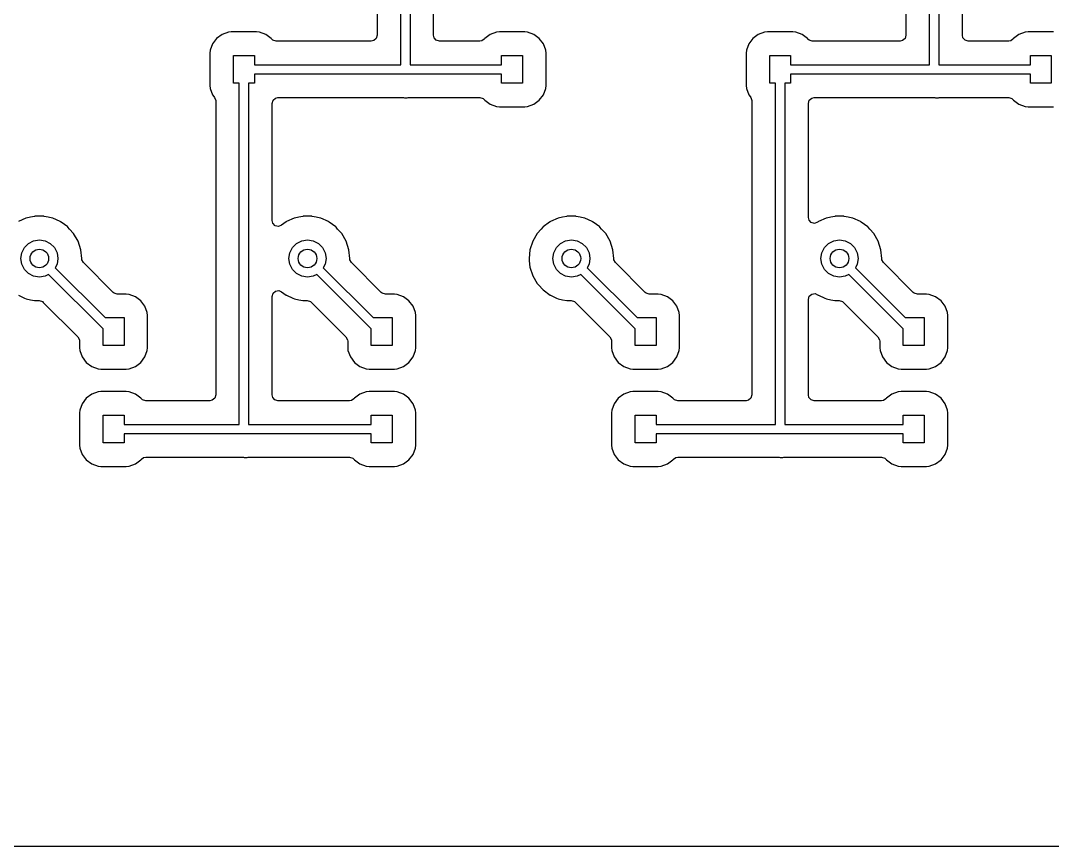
# Model space of a CAD drawing. Extents: x 1.41 to 5.39, y -5.53 to -2.36.
# Drawn here: x 3.071 to 3.946, y -5.529 to -4.829 of the extents above; entities that cross this region are included whole.
import ezdxf

# ---------------------------------------------------------------- set-up
doc = ezdxf.new("R2010")
doc.units = 0
doc.header["$MEASUREMENT"] = 0
doc.layers.add('BLACK', color=7, linetype='CONTINUOUS')

msp = doc.modelspace()

# ---------------------------------------------------------------- linework, layer by layer
at = {"layer": 'BLACK', "linetype": 'CONTINUOUS'}
for p, q in [((3.37331, -4.6005), (3.37331, -4.84116)), ((3.39333, -4.86614), (3.39333, -4.5986)), ((3.4012, -4.60023), (3.4012, -4.86614)), ((3.82213, -4.60975), (3.82213, -4.84116)), ((3.84215, -4.86614), (3.84215, -4.60785)), ((3.85002, -4.60949), (3.85002, -4.86611)), ((3.42122, -4.84116), (3.42122, -4.76767)), ((3.87004, -4.84116), (3.87004, -4.76767)), ((3.24167, -4.84053), (3.23708, -4.84397)), ((3.24703, -4.83851), (3.24167, -4.84053)), ((3.24948, -4.83825), (3.24703, -4.83851)), ((3.27099, -4.83825), (3.24948, -4.83825)), ((3.27344, -4.83851), (3.27099, -4.83825)), ((3.27881, -4.84053), (3.27344, -4.83851)), ((3.2834, -4.84397), (3.27881, -4.84053)), ((3.37331, -4.84116), (3.37252, -4.84384)), ((3.42167, -4.84322), (3.42122, -4.84116)), ((3.46922, -4.84053), (3.46464, -4.84397)), ((3.47459, -4.83851), (3.46922, -4.84053)), ((3.47704, -4.83825), (3.47459, -4.83851)), ((3.49855, -4.83825), (3.47704, -4.83825)), ((3.501, -4.83851), (3.49855, -4.83825)), ((3.50637, -4.84053), (3.501, -4.83851)), ((3.51096, -4.84397), (3.50637, -4.84053)), ((3.69678, -4.84053), (3.69219, -4.84397)), ((3.70215, -4.83851), (3.69678, -4.84053)), ((3.7046, -4.83825), (3.70215, -4.83851)), ((3.72611, -4.83825), (3.7046, -4.83825)), ((3.72856, -4.83851), (3.72611, -4.83825)), ((3.73393, -4.84053), (3.72856, -4.83851)), ((3.73851, -4.84397), (3.73393, -4.84053)), ((3.82213, -4.84116), (3.82134, -4.84384)), ((3.87049, -4.84322), (3.87004, -4.84116)), ((3.91804, -4.84053), (3.91345, -4.84397)), ((3.92341, -4.83851), (3.91804, -4.84053)), ((3.92586, -4.83825), (3.92341, -4.83851)), ((3.94737, -4.83825), (3.92586, -4.83825)), ((3.23364, -4.84855), (3.23162, -4.85392)), ((3.23708, -4.84397), (3.23364, -4.84855)), ((3.28361, -4.84425), (3.2834, -4.84397)), ((3.28386, -4.8445), (3.28361, -4.84425)), ((3.28388, -4.84447), (3.28386, -4.8445)), ((3.28481, -4.84533), (3.28388, -4.84447)), ((3.28749, -4.84612), (3.28481, -4.84533)), ((3.36835, -4.84612), (3.28749, -4.84612)), ((3.37041, -4.84567), (3.36835, -4.84612)), ((3.37252, -4.84384), (3.37041, -4.84567)), ((3.4235, -4.84533), (3.42167, -4.84322)), ((3.42618, -4.84612), (3.4235, -4.84533)), ((3.46054, -4.84612), (3.42618, -4.84612)), ((3.46227, -4.84581), (3.46054, -4.84612)), ((3.46411, -4.84443), (3.46227, -4.84581)), ((3.46417, -4.8445), (3.46411, -4.84443)), ((3.46442, -4.84425), (3.46417, -4.8445)), ((3.46464, -4.84397), (3.46442, -4.84425)), ((3.51439, -4.84855), (3.51096, -4.84397)), ((3.51641, -4.85392), (3.51439, -4.84855)), ((3.68876, -4.84855), (3.68674, -4.85392)), ((3.69219, -4.84397), (3.68876, -4.84855)), ((3.73873, -4.84425), (3.73851, -4.84397)), ((3.73898, -4.8445), (3.73873, -4.84425)), ((3.739, -4.84447), (3.73898, -4.8445)), ((3.73993, -4.84533), (3.739, -4.84447)), ((3.74261, -4.84612), (3.73993, -4.84533)), ((3.81716, -4.84612), (3.74261, -4.84612)), ((3.81923, -4.84567), (3.81716, -4.84612)), ((3.82134, -4.84384), (3.81923, -4.84567)), ((3.87232, -4.84533), (3.87049, -4.84322)), ((3.875, -4.84612), (3.87232, -4.84533)), ((3.90936, -4.84612), (3.875, -4.84612)), ((3.91109, -4.84581), (3.90936, -4.84612)), ((3.91293, -4.84443), (3.91109, -4.84581)), ((3.91299, -4.8445), (3.91293, -4.84443)), ((3.91324, -4.84425), (3.91299, -4.8445)), ((3.91345, -4.84397), (3.91324, -4.84425)), ((3.23162, -4.85392), (3.23136, -4.85637)), ((3.23136, -4.85637), (3.23136, -4.88378)), ((3.25138, -4.88189), (3.25138, -4.85827)), ((3.25138, -4.85827), (3.26909, -4.85827)), ((3.26909, -4.85827), (3.26909, -4.86614)), ((3.47894, -4.86614), (3.47894, -4.85827)), ((3.47894, -4.85827), (3.49665, -4.85827)), ((3.49665, -4.85827), (3.49665, -4.88189)), ((3.51667, -4.85637), (3.51641, -4.85392)), ((3.51667, -4.88378), (3.51667, -4.85637)), ((3.68674, -4.85392), (3.68648, -4.85637)), ((3.68648, -4.85637), (3.68648, -4.88378)), ((3.7065, -4.88189), (3.7065, -4.85827)), ((3.7065, -4.85827), (3.72421, -4.85827)), ((3.72421, -4.85827), (3.72421, -4.86614)), ((3.92776, -4.86614), (3.92776, -4.85827)), ((3.92776, -4.85827), (3.94547, -4.85827)), ((3.94547, -4.85827), (3.94547, -4.88189)), ((3.26909, -4.86614), (3.39333, -4.86614)), ((3.4012, -4.86614), (3.47894, -4.86614)), ((3.72421, -4.86614), (3.84215, -4.86614)), ((3.85002, -4.86611), (3.85006, -4.86614)), ((3.85006, -4.86614), (3.92776, -4.86614)), ((3.47894, -4.87402), (3.26909, -4.87402)), ((3.26909, -4.87402), (3.26909, -4.88189)), ((3.47894, -4.88189), (3.47894, -4.87402)), ((3.92776, -4.87402), (3.72421, -4.87402)), ((3.72421, -4.87402), (3.72421, -4.88189)), ((3.92776, -4.88189), (3.92776, -4.87402)), ((3.23136, -4.88378), (3.23162, -4.88623)), ((3.23162, -4.88623), (3.23364, -4.8916)), ((3.2563, -4.88189), (3.25138, -4.88189)), ((3.2563, -5.17126), (3.2563, -4.88189)), ((3.26909, -4.88189), (3.26417, -4.88189)), ((3.26417, -4.88189), (3.26417, -5.17126)), ((3.49665, -4.88189), (3.47894, -4.88189)), ((3.51439, -4.8916), (3.51641, -4.88623)), ((3.51641, -4.88623), (3.51667, -4.88378)), ((3.68648, -4.88378), (3.68674, -4.88623)), ((3.68674, -4.88623), (3.68876, -4.8916)), ((3.71142, -4.88189), (3.7065, -4.88189)), ((3.71142, -5.17126), (3.71142, -4.88189)), ((3.72421, -4.88189), (3.71929, -4.88189)), ((3.71929, -4.88189), (3.71929, -5.17126)), ((3.94547, -4.88189), (3.92776, -4.88189)), ((3.23364, -4.8916), (3.23385, -4.89189)), ((3.23385, -4.89189), (3.23385, -4.89189)), ((3.23385, -4.89189), (3.23529, -4.89381)), ((3.23529, -4.89381), (3.23627, -4.89642)), ((3.28498, -4.89631), (3.28709, -4.89448)), ((3.28709, -4.89448), (3.28915, -4.89404)), ((3.28915, -4.89404), (3.39574, -4.89404)), ((3.39574, -4.89404), (3.39639, -4.89408)), ((3.39639, -4.89408), (3.39764, -4.89424)), ((3.39764, -4.89424), (3.39889, -4.89408)), ((3.39889, -4.89408), (3.39953, -4.89404)), ((3.39953, -4.89404), (3.46054, -4.89404)), ((3.46054, -4.89404), (3.46322, -4.89482)), ((3.46322, -4.89482), (3.46415, -4.89569)), ((3.51096, -4.89619), (3.51439, -4.8916)), ((3.68876, -4.8916), (3.68897, -4.89189)), ((3.68897, -4.89189), (3.68897, -4.89189)), ((3.68897, -4.89189), (3.69041, -4.89381)), ((3.69041, -4.89381), (3.69138, -4.89642)), ((3.7401, -4.89631), (3.74221, -4.89448)), ((3.74221, -4.89448), (3.74427, -4.89404)), ((3.74427, -4.89404), (3.84653, -4.89404)), ((3.84653, -4.89404), (3.84718, -4.89408)), ((3.84718, -4.89408), (3.84843, -4.89424)), ((3.84843, -4.89424), (3.84967, -4.89408)), ((3.84967, -4.89408), (3.85032, -4.89404)), ((3.85032, -4.89404), (3.90936, -4.89404)), ((3.90936, -4.89404), (3.91204, -4.89482)), ((3.91204, -4.89482), (3.91297, -4.89569)), ((3.23627, -4.89642), (3.23628, -4.89678)), ((3.23628, -4.89678), (3.23628, -5.14628)), ((3.28419, -4.899), (3.28498, -4.89631)), ((3.28419, -4.99835), (3.28419, -4.899)), ((3.46415, -4.89569), (3.46417, -4.89566)), ((3.46417, -4.89566), (3.46442, -4.89591)), ((3.46442, -4.89591), (3.46464, -4.89619)), ((3.46464, -4.89619), (3.46922, -4.89963)), ((3.46922, -4.89963), (3.47459, -4.90164)), ((3.47459, -4.90164), (3.47704, -4.90191)), ((3.47704, -4.90191), (3.49855, -4.90191)), ((3.49855, -4.90191), (3.501, -4.90164)), ((3.501, -4.90164), (3.50637, -4.89963)), ((3.50637, -4.89963), (3.51096, -4.89619)), ((3.69138, -4.89642), (3.6914, -4.89678)), ((3.6914, -4.89678), (3.6914, -5.14628)), ((3.73931, -4.899), (3.7401, -4.89631)), ((3.73931, -4.99577), (3.73931, -4.899)), ((3.91297, -4.89569), (3.91299, -4.89566)), ((3.91299, -4.89566), (3.91324, -4.89591)), ((3.91324, -4.89591), (3.91345, -4.89619)), ((3.91345, -4.89619), (3.91804, -4.89963)), ((3.91804, -4.89963), (3.92341, -4.90164)), ((3.92341, -4.90164), (3.92586, -4.90191)), ((3.92586, -4.90191), (3.94737, -4.90191)), ((3.07526, -4.99641), (3.06887, -4.99926)), ((3.0755, -4.99631), (3.07526, -4.99641)), ((3.07526, -4.99641), (3.07526, -4.99641)), ((3.07918, -4.99553), (3.0755, -4.99631)), ((3.0826, -4.9948), (3.07918, -4.99553)), ((3.08285, -4.99474), (3.0826, -4.9948)), ((3.0826, -4.9948), (3.0826, -4.9948)), ((3.09037, -4.99474), (3.08285, -4.99474)), ((3.09063, -4.9948), (3.09037, -4.99474)), ((3.09405, -4.99553), (3.09063, -4.9948)), ((3.09063, -4.9948), (3.09063, -4.9948)), ((3.09773, -4.99631), (3.09405, -4.99553)), ((3.09797, -4.99641), (3.09773, -4.99631)), ((3.10436, -4.99926), (3.09797, -4.99641)), ((3.09797, -4.99641), (3.09797, -4.99641)), ((3.1046, -4.99937), (3.10436, -4.99926)), ((3.10436, -4.99926), (3.10436, -4.99926)), ((3.10481, -4.99952), (3.1046, -4.99937)), ((3.10513, -4.99976), (3.10481, -4.99952)), ((3.10481, -4.99952), (3.10481, -4.99952)), ((3.11068, -5.00378), (3.10513, -4.99976)), ((3.28477, -5.00066), (3.28419, -4.99835)), ((3.29598, -4.99952), (3.29207, -5.00236)), ((3.29619, -4.99937), (3.29598, -4.99952)), ((3.29598, -4.99952), (3.29598, -4.99952)), ((3.29643, -4.99926), (3.29619, -4.99937)), ((3.30282, -4.99641), (3.29643, -4.99926)), ((3.29643, -4.99926), (3.29643, -4.99926)), ((3.30306, -4.99631), (3.30282, -4.99641)), ((3.30282, -4.99641), (3.30282, -4.99641)), ((3.30674, -4.99553), (3.30306, -4.99631)), ((3.31016, -4.9948), (3.30674, -4.99553)), ((3.31041, -4.99474), (3.31016, -4.9948)), ((3.31016, -4.9948), (3.31016, -4.9948)), ((3.31793, -4.99474), (3.31041, -4.99474)), ((3.31819, -4.9948), (3.31793, -4.99474)), ((3.32161, -4.99553), (3.31819, -4.9948)), ((3.31819, -4.9948), (3.31819, -4.9948)), ((3.32529, -4.99631), (3.32161, -4.99553)), ((3.32552, -4.99641), (3.32529, -4.99631)), ((3.33192, -4.99926), (3.32552, -4.99641)), ((3.32552, -4.99641), (3.32552, -4.99641)), ((3.33216, -4.99937), (3.33192, -4.99926)), ((3.33192, -4.99926), (3.33192, -4.99926)), ((3.33237, -4.99952), (3.33216, -4.99937)), ((3.33269, -4.99976), (3.33237, -4.99952)), ((3.33237, -4.99952), (3.33237, -4.99952)), ((3.33824, -5.00378), (3.33269, -4.99976)), ((3.51967, -4.99976), (3.51412, -5.00378)), ((3.52, -4.99952), (3.51967, -4.99976)), ((3.52021, -4.99937), (3.52, -4.99952)), ((3.52, -4.99952), (3.52, -4.99952)), ((3.52044, -4.99926), (3.52021, -4.99937)), ((3.52684, -4.99641), (3.52044, -4.99926)), ((3.52044, -4.99926), (3.52044, -4.99926)), ((3.52708, -4.99631), (3.52684, -4.99641)), ((3.52684, -4.99641), (3.52684, -4.99641)), ((3.53075, -4.99553), (3.52708, -4.99631)), ((3.53418, -4.9948), (3.53075, -4.99553)), ((3.53443, -4.99474), (3.53418, -4.9948)), ((3.53418, -4.9948), (3.53418, -4.9948)), ((3.54195, -4.99474), (3.53443, -4.99474)), ((3.5422, -4.9948), (3.54195, -4.99474)), ((3.54563, -4.99553), (3.5422, -4.9948)), ((3.5422, -4.9948), (3.5422, -4.9948)), ((3.5493, -4.99631), (3.54563, -4.99553)), ((3.54954, -4.99641), (3.5493, -4.99631)), ((3.55593, -4.99926), (3.54954, -4.99641)), ((3.54954, -4.99641), (3.54954, -4.99641)), ((3.55617, -4.99937), (3.55593, -4.99926)), ((3.55593, -4.99926), (3.55593, -4.99926)), ((3.55638, -4.99952), (3.55617, -4.99937)), ((3.55671, -4.99976), (3.55638, -4.99952)), ((3.55638, -4.99952), (3.55638, -4.99952)), ((3.56225, -5.00378), (3.55671, -4.99976)), ((3.73988, -4.99809), (3.73931, -4.99577)), ((3.74183, -5.00009), (3.73988, -4.99809)), ((3.74455, -5.00072), (3.74183, -5.00009)), ((3.74719, -4.99979), (3.74455, -5.00072)), ((3.74756, -4.99952), (3.74719, -4.99979)), ((3.74777, -4.99937), (3.74756, -4.99952)), ((3.748, -4.99926), (3.74777, -4.99937)), ((3.7544, -4.99641), (3.748, -4.99926)), ((3.748, -4.99926), (3.748, -4.99926)), ((3.75463, -4.99631), (3.7544, -4.99641)), ((3.7544, -4.99641), (3.7544, -4.99641)), ((3.75831, -4.99553), (3.75463, -4.99631)), ((3.76173, -4.9948), (3.75831, -4.99553)), ((3.76199, -4.99474), (3.76173, -4.9948)), ((3.76173, -4.9948), (3.76173, -4.9948)), ((3.76951, -4.99474), (3.76199, -4.99474)), ((3.76976, -4.9948), (3.76951, -4.99474)), ((3.77318, -4.99553), (3.76976, -4.9948)), ((3.76976, -4.9948), (3.76976, -4.9948)), ((3.77686, -4.99631), (3.77318, -4.99553)), ((3.7771, -4.99641), (3.77686, -4.99631)), ((3.78349, -4.99926), (3.7771, -4.99641)), ((3.7771, -4.99641), (3.7771, -4.99641)), ((3.78373, -4.99937), (3.78349, -4.99926)), ((3.78349, -4.99926), (3.78349, -4.99926)), ((3.78394, -4.99952), (3.78373, -4.99937)), ((3.78427, -4.99976), (3.78394, -4.99952)), ((3.78394, -4.99952), (3.78394, -4.99952)), ((3.78981, -5.00378), (3.78427, -4.99976)), ((3.11085, -5.00398), (3.11068, -5.00378)), ((3.11223, -5.00551), (3.11085, -5.00398)), ((3.11085, -5.00398), (3.11085, -5.00398)), ((3.11571, -5.00937), (3.11223, -5.00551)), ((3.28671, -5.00267), (3.28477, -5.00066)), ((3.28944, -5.0033), (3.28671, -5.00267)), ((3.29207, -5.00236), (3.28944, -5.0033)), ((3.33841, -5.00398), (3.33824, -5.00378)), ((3.33979, -5.00551), (3.33841, -5.00398)), ((3.33841, -5.00398), (3.33841, -5.00398)), ((3.34327, -5.00937), (3.33979, -5.00551)), ((3.51257, -5.00551), (3.50909, -5.00937)), ((3.51395, -5.00398), (3.51257, -5.00551)), ((3.51412, -5.00378), (3.51395, -5.00398)), ((3.51395, -5.00398), (3.51395, -5.00398)), ((3.56243, -5.00398), (3.56225, -5.00378)), ((3.5638, -5.00551), (3.56243, -5.00398)), ((3.56243, -5.00398), (3.56243, -5.00398)), ((3.56729, -5.00937), (3.5638, -5.00551)), ((3.78999, -5.00398), (3.78981, -5.00378)), ((3.79136, -5.00551), (3.78999, -5.00398)), ((3.78999, -5.00398), (3.78999, -5.00398)), ((3.79484, -5.00937), (3.79136, -5.00551)), ((3.07387, -5.02126), (3.07736, -5.01777)), ((3.07736, -5.01777), (3.08175, -5.01553)), ((3.08175, -5.01553), (3.08661, -5.01476)), ((3.08661, -5.01476), (3.09148, -5.01553)), ((3.09148, -5.01553), (3.09587, -5.01777)), ((3.09587, -5.01777), (3.09935, -5.02126)), ((3.11947, -5.01588), (3.11571, -5.00937)), ((3.12179, -5.02303), (3.11947, -5.01588)), ((3.30143, -5.02126), (3.30492, -5.01777)), ((3.30492, -5.01777), (3.30931, -5.01553)), ((3.30931, -5.01553), (3.31417, -5.01476)), ((3.31417, -5.01476), (3.31904, -5.01553)), ((3.31904, -5.01553), (3.32343, -5.01777)), ((3.32343, -5.01777), (3.32691, -5.02126)), ((3.34703, -5.01588), (3.34327, -5.00937)), ((3.34935, -5.02303), (3.34703, -5.01588)), ((3.50533, -5.01588), (3.50301, -5.02303)), ((3.50909, -5.00937), (3.50533, -5.01588)), ((3.52545, -5.02126), (3.52893, -5.01777)), ((3.52893, -5.01777), (3.53332, -5.01553)), ((3.53332, -5.01553), (3.53819, -5.01476)), ((3.53819, -5.01476), (3.54306, -5.01553)), ((3.54306, -5.01553), (3.54745, -5.01777)), ((3.54745, -5.01777), (3.55093, -5.02126)), ((3.57104, -5.01588), (3.56729, -5.00937)), ((3.57337, -5.02303), (3.57104, -5.01588)), ((3.75301, -5.02126), (3.75649, -5.01777)), ((3.75649, -5.01777), (3.76088, -5.01553)), ((3.76088, -5.01553), (3.76575, -5.01476)), ((3.76575, -5.01476), (3.77061, -5.01553)), ((3.77061, -5.01553), (3.775, -5.01777)), ((3.775, -5.01777), (3.77849, -5.02126)), ((3.7986, -5.01588), (3.79484, -5.00937)), ((3.80093, -5.02303), (3.7986, -5.01588)), ((3.07087, -5.03051), (3.07164, -5.02565)), ((3.07164, -5.02565), (3.07387, -5.02126)), ((3.09935, -5.02126), (3.10159, -5.02565)), ((3.10159, -5.02565), (3.10236, -5.03051)), ((3.12258, -5.03051), (3.12179, -5.02303)), ((3.29843, -5.03051), (3.2992, -5.02565)), ((3.2992, -5.02565), (3.30143, -5.02126)), ((3.32691, -5.02126), (3.32915, -5.02565)), ((3.32915, -5.02565), (3.32992, -5.03051)), ((3.35014, -5.03051), (3.34935, -5.02303)), ((3.50301, -5.02303), (3.50222, -5.03051)), ((3.52244, -5.03051), (3.52321, -5.02565)), ((3.52321, -5.02565), (3.52545, -5.02126)), ((3.55093, -5.02126), (3.55317, -5.02565)), ((3.55317, -5.02565), (3.55394, -5.03051)), ((3.57415, -5.03051), (3.57337, -5.02303)), ((3.75, -5.03051), (3.75077, -5.02565)), ((3.75077, -5.02565), (3.75301, -5.02126)), ((3.77849, -5.02126), (3.78073, -5.02565)), ((3.78073, -5.02565), (3.7815, -5.03051)), ((3.80171, -5.03051), (3.80093, -5.02303)), ((3.07164, -5.03538), (3.07087, -5.03051)), ((3.10236, -5.03051), (3.10159, -5.03538)), ((3.12257, -5.03064), (3.12258, -5.03051)), ((3.12267, -5.03157), (3.12257, -5.03064)), ((3.124, -5.03402), (3.12267, -5.03157)), ((3.14922, -5.05924), (3.124, -5.03402)), ((3.2992, -5.03538), (3.29843, -5.03051)), ((3.32992, -5.03051), (3.32915, -5.03538)), ((3.35012, -5.03064), (3.35014, -5.03051)), ((3.35022, -5.03157), (3.35012, -5.03064)), ((3.35156, -5.03402), (3.35022, -5.03157)), ((3.37678, -5.05924), (3.35156, -5.03402)), ((3.50222, -5.03051), (3.50225, -5.03077)), ((3.50225, -5.03077), (3.50242, -5.0324)), ((3.50242, -5.0324), (3.50301, -5.03799)), ((3.52321, -5.03538), (3.52244, -5.03051)), ((3.55394, -5.03051), (3.55317, -5.03538)), ((3.57414, -5.03064), (3.57415, -5.03051)), ((3.57424, -5.03157), (3.57414, -5.03064)), ((3.57558, -5.03402), (3.57424, -5.03157)), ((3.60079, -5.05924), (3.57558, -5.03402)), ((3.75077, -5.03538), (3.75, -5.03051)), ((3.7815, -5.03051), (3.78073, -5.03538)), ((3.8017, -5.03064), (3.80171, -5.03051)), ((3.8018, -5.03157), (3.8017, -5.03064)), ((3.80314, -5.03402), (3.8018, -5.03157)), ((3.82835, -5.05924), (3.80314, -5.03402)), ((3.07387, -5.03977), (3.07164, -5.03538)), ((3.07736, -5.04325), (3.07387, -5.03977)), ((3.08175, -5.04549), (3.07736, -5.04325)), ((3.09449, -5.04396), (3.09148, -5.04549)), ((3.14075, -5.09021), (3.09449, -5.04396)), ((3.10159, -5.03538), (3.10006, -5.03839)), ((3.10006, -5.03839), (3.14238, -5.08071)), ((3.30143, -5.03977), (3.2992, -5.03538)), ((3.30492, -5.04325), (3.30143, -5.03977)), ((3.30931, -5.04549), (3.30492, -5.04325)), ((3.32205, -5.04396), (3.31904, -5.04549)), ((3.36831, -5.09021), (3.32205, -5.04396)), ((3.32915, -5.03538), (3.32762, -5.03839)), ((3.32762, -5.03839), (3.36994, -5.08071)), ((3.50301, -5.03799), (3.50533, -5.04514)), ((3.52545, -5.03977), (3.52321, -5.03538)), ((3.52893, -5.04325), (3.52545, -5.03977)), ((3.53332, -5.04549), (3.52893, -5.04325)), ((3.54606, -5.04396), (3.54306, -5.04549)), ((3.59232, -5.09021), (3.54606, -5.04396)), ((3.55317, -5.03538), (3.55163, -5.03839)), ((3.55163, -5.03839), (3.59395, -5.08071)), ((3.75301, -5.03977), (3.75077, -5.03538)), ((3.75649, -5.04325), (3.75301, -5.03977)), ((3.76088, -5.04549), (3.75649, -5.04325)), ((3.77362, -5.04396), (3.77061, -5.04549)), ((3.81988, -5.09021), (3.77362, -5.04396)), ((3.78073, -5.03538), (3.77919, -5.03839)), ((3.77919, -5.03839), (3.82151, -5.08071)), ((3.08661, -5.04626), (3.08175, -5.04549)), ((3.09148, -5.04549), (3.08661, -5.04626)), ((3.31417, -5.04626), (3.30931, -5.04549)), ((3.31904, -5.04549), (3.31417, -5.04626)), ((3.50533, -5.04514), (3.50909, -5.05165)), ((3.50909, -5.05165), (3.50927, -5.05184)), ((3.50927, -5.05184), (3.50927, -5.05184)), ((3.50927, -5.05184), (3.51014, -5.05281)), ((3.51014, -5.05281), (3.51412, -5.05724)), ((3.53819, -5.04626), (3.53332, -5.04549)), ((3.54306, -5.04549), (3.53819, -5.04626)), ((3.76575, -5.04626), (3.76088, -5.04549)), ((3.77061, -5.04549), (3.76575, -5.04626)), ((3.15004, -5.0599), (3.14922, -5.05924)), ((3.15273, -5.06069), (3.15004, -5.0599)), ((3.16036, -5.06069), (3.15273, -5.06069)), ((3.16281, -5.06095), (3.16036, -5.06069)), ((3.16818, -5.06297), (3.16281, -5.06095)), ((3.28419, -5.06268), (3.28498, -5.05999)), ((3.28498, -5.05999), (3.28709, -5.05816)), ((3.28709, -5.05816), (3.28986, -5.05777)), ((3.28986, -5.05777), (3.29207, -5.05866)), ((3.29207, -5.05866), (3.29619, -5.06166)), ((3.3776, -5.0599), (3.37678, -5.05924)), ((3.38028, -5.06069), (3.3776, -5.0599)), ((3.38792, -5.06069), (3.38028, -5.06069)), ((3.39037, -5.06095), (3.38792, -5.06069)), ((3.39574, -5.06297), (3.39037, -5.06095)), ((3.51412, -5.05724), (3.52021, -5.06166)), ((3.60162, -5.0599), (3.60079, -5.05924)), ((3.6043, -5.06069), (3.60162, -5.0599)), ((3.61193, -5.06069), (3.6043, -5.06069)), ((3.61438, -5.06095), (3.61193, -5.06069)), ((3.61975, -5.06297), (3.61438, -5.06095)), ((3.7401, -5.06257), (3.74221, -5.06074)), ((3.74221, -5.06074), (3.74498, -5.06034)), ((3.74498, -5.06034), (3.74719, -5.06124)), ((3.74719, -5.06124), (3.74777, -5.06166)), ((3.82918, -5.0599), (3.82835, -5.05924)), ((3.83186, -5.06069), (3.82918, -5.0599)), ((3.83949, -5.06069), (3.83186, -5.06069)), ((3.84194, -5.06095), (3.83949, -5.06069)), ((3.84731, -5.06297), (3.84194, -5.06095)), ((3.06887, -5.06176), (3.07407, -5.06408)), ((3.07407, -5.06408), (3.0755, -5.06472)), ((3.0755, -5.06472), (3.07918, -5.0655)), ((3.07918, -5.0655), (3.0826, -5.06623)), ((3.0826, -5.06623), (3.0826, -5.06623)), ((3.0826, -5.06623), (3.08285, -5.06628)), ((3.08285, -5.06628), (3.08645, -5.06628)), ((3.08645, -5.06628), (3.08913, -5.06707)), ((3.08913, -5.06707), (3.08995, -5.06773)), ((3.08995, -5.06773), (3.11928, -5.09705)), ((3.17277, -5.06641), (3.16818, -5.06297)), ((3.17621, -5.071), (3.17277, -5.06641)), ((3.28419, -5.14628), (3.28419, -5.06268)), ((3.29619, -5.06166), (3.29643, -5.06176)), ((3.29643, -5.06176), (3.29643, -5.06176)), ((3.29643, -5.06176), (3.30163, -5.06408)), ((3.30163, -5.06408), (3.30306, -5.06472)), ((3.30306, -5.06472), (3.30674, -5.0655)), ((3.30674, -5.0655), (3.31016, -5.06623)), ((3.31016, -5.06623), (3.31016, -5.06623)), ((3.31016, -5.06623), (3.31041, -5.06628)), ((3.31041, -5.06628), (3.31401, -5.06628)), ((3.31401, -5.06628), (3.31669, -5.06707)), ((3.31669, -5.06707), (3.31751, -5.06773)), ((3.31751, -5.06773), (3.34683, -5.09705)), ((3.40033, -5.06641), (3.39574, -5.06297)), ((3.40376, -5.071), (3.40033, -5.06641)), ((3.52021, -5.06166), (3.52044, -5.06176)), ((3.52044, -5.06176), (3.52044, -5.06176)), ((3.52044, -5.06176), (3.52564, -5.06408)), ((3.52564, -5.06408), (3.52708, -5.06472)), ((3.52708, -5.06472), (3.53075, -5.0655)), ((3.53075, -5.0655), (3.53418, -5.06623)), ((3.53418, -5.06623), (3.53418, -5.06623)), ((3.53418, -5.06623), (3.53443, -5.06628)), ((3.53443, -5.06628), (3.53802, -5.06628)), ((3.53802, -5.06628), (3.5407, -5.06707)), ((3.5407, -5.06707), (3.54153, -5.06773)), ((3.54153, -5.06773), (3.57085, -5.09705)), ((3.62434, -5.06641), (3.61975, -5.06297)), ((3.62778, -5.071), (3.62434, -5.06641)), ((3.73931, -5.06525), (3.7401, -5.06257)), ((3.73931, -5.14628), (3.73931, -5.06525)), ((3.74777, -5.06166), (3.748, -5.06176)), ((3.748, -5.06176), (3.748, -5.06176)), ((3.748, -5.06176), (3.7532, -5.06408)), ((3.7532, -5.06408), (3.75463, -5.06472)), ((3.75463, -5.06472), (3.75831, -5.0655)), ((3.75831, -5.0655), (3.76173, -5.06623)), ((3.76173, -5.06623), (3.76173, -5.06623)), ((3.76173, -5.06623), (3.76199, -5.06628)), ((3.76199, -5.06628), (3.76558, -5.06628)), ((3.76558, -5.06628), (3.76826, -5.06707)), ((3.76826, -5.06707), (3.76909, -5.06773)), ((3.76909, -5.06773), (3.79841, -5.09705)), ((3.8519, -5.06641), (3.84731, -5.06297)), ((3.85534, -5.071), (3.8519, -5.06641)), ((3.17822, -5.07637), (3.17621, -5.071)), ((3.17848, -5.07881), (3.17822, -5.07637)), ((3.17848, -5.10623), (3.17848, -5.07881)), ((3.40578, -5.07637), (3.40376, -5.071)), ((3.40604, -5.07881), (3.40578, -5.07637)), ((3.40604, -5.10623), (3.40604, -5.07881)), ((3.62979, -5.07637), (3.62778, -5.071)), ((3.63006, -5.07881), (3.62979, -5.07637)), ((3.63006, -5.10623), (3.63006, -5.07881)), ((3.85735, -5.07637), (3.85534, -5.071)), ((3.85762, -5.07881), (3.85735, -5.07637)), ((3.85762, -5.10623), (3.85762, -5.07881)), ((3.14238, -5.08071), (3.15846, -5.08071)), ((3.15846, -5.08071), (3.15846, -5.10433)), ((3.36994, -5.08071), (3.38602, -5.08071)), ((3.38602, -5.08071), (3.38602, -5.10433)), ((3.59395, -5.08071), (3.61004, -5.08071)), ((3.61004, -5.08071), (3.61004, -5.10433)), ((3.82151, -5.08071), (3.8376, -5.08071)), ((3.8376, -5.08071), (3.8376, -5.10433)), ((3.14075, -5.10433), (3.14075, -5.09021)), ((3.36831, -5.10433), (3.36831, -5.09021)), ((3.59232, -5.10433), (3.59232, -5.09021)), ((3.81988, -5.10433), (3.81988, -5.09021)), ((3.11928, -5.09705), (3.12062, -5.09951)), ((3.12062, -5.09951), (3.12073, -5.10056)), ((3.12073, -5.10056), (3.12073, -5.10623)), ((3.15846, -5.10433), (3.14075, -5.10433)), ((3.34683, -5.09705), (3.34817, -5.09951)), ((3.34817, -5.09951), (3.34829, -5.10056)), ((3.34829, -5.10056), (3.34829, -5.10623)), ((3.38602, -5.10433), (3.36831, -5.10433)), ((3.57085, -5.09705), (3.57219, -5.09951)), ((3.57219, -5.09951), (3.5723, -5.10056)), ((3.5723, -5.10056), (3.5723, -5.10623)), ((3.61004, -5.10433), (3.59232, -5.10433)), ((3.79841, -5.09705), (3.79975, -5.09951)), ((3.79975, -5.09951), (3.79986, -5.10056)), ((3.79986, -5.10056), (3.79986, -5.10623)), ((3.8376, -5.10433), (3.81988, -5.10433)), ((3.12073, -5.10623), (3.12099, -5.10867)), ((3.12099, -5.10867), (3.12301, -5.11404)), ((3.12301, -5.11404), (3.12645, -5.11863)), ((3.17277, -5.11863), (3.17621, -5.11404)), ((3.17621, -5.11404), (3.17822, -5.10867)), ((3.17822, -5.10867), (3.17848, -5.10623)), ((3.34829, -5.10623), (3.34855, -5.10867)), ((3.34855, -5.10867), (3.35057, -5.11404)), ((3.35057, -5.11404), (3.35401, -5.11863)), ((3.40033, -5.11863), (3.40376, -5.11404)), ((3.40376, -5.11404), (3.40578, -5.10867)), ((3.40578, -5.10867), (3.40604, -5.10623)), ((3.5723, -5.10623), (3.57257, -5.10867)), ((3.57257, -5.10867), (3.57458, -5.11404)), ((3.57458, -5.11404), (3.57802, -5.11863)), ((3.62434, -5.11863), (3.62778, -5.11404)), ((3.62778, -5.11404), (3.62979, -5.10867)), ((3.62979, -5.10867), (3.63006, -5.10623)), ((3.79986, -5.10623), (3.80013, -5.10867)), ((3.80013, -5.10867), (3.80214, -5.11404)), ((3.80214, -5.11404), (3.80558, -5.11863)), ((3.8519, -5.11863), (3.85534, -5.11404)), ((3.85534, -5.11404), (3.85735, -5.10867)), ((3.85735, -5.10867), (3.85762, -5.10623)), ((3.12645, -5.11863), (3.13104, -5.12207)), ((3.13104, -5.12207), (3.1364, -5.12408)), ((3.16281, -5.12408), (3.16818, -5.12207)), ((3.16818, -5.12207), (3.17277, -5.11863)), ((3.35401, -5.11863), (3.35859, -5.12207)), ((3.35859, -5.12207), (3.36396, -5.12408)), ((3.39037, -5.12408), (3.39574, -5.12207)), ((3.39574, -5.12207), (3.40033, -5.11863)), ((3.57802, -5.11863), (3.58261, -5.12207)), ((3.58261, -5.12207), (3.58798, -5.12408)), ((3.61438, -5.12408), (3.61975, -5.12207)), ((3.61975, -5.12207), (3.62434, -5.11863)), ((3.80558, -5.11863), (3.81017, -5.12207)), ((3.81017, -5.12207), (3.81554, -5.12408)), ((3.84194, -5.12408), (3.84731, -5.12207)), ((3.84731, -5.12207), (3.8519, -5.11863)), ((3.1364, -5.12408), (3.13885, -5.12435)), ((3.13885, -5.12435), (3.16036, -5.12435)), ((3.16036, -5.12435), (3.16281, -5.12408)), ((3.36396, -5.12408), (3.36641, -5.12435)), ((3.36641, -5.12435), (3.38792, -5.12435)), ((3.38792, -5.12435), (3.39037, -5.12408)), ((3.58798, -5.12408), (3.59043, -5.12435)), ((3.59043, -5.12435), (3.61193, -5.12435)), ((3.61193, -5.12435), (3.61438, -5.12408)), ((3.81554, -5.12408), (3.81799, -5.12435)), ((3.81799, -5.12435), (3.83949, -5.12435)), ((3.83949, -5.12435), (3.84194, -5.12408)), ((3.12645, -5.14908), (3.12301, -5.15367)), ((3.13104, -5.14565), (3.12645, -5.14908)), ((3.1364, -5.14363), (3.13104, -5.14565)), ((3.13885, -5.14337), (3.1364, -5.14363)), ((3.16036, -5.14337), (3.13885, -5.14337)), ((3.16281, -5.14363), (3.16036, -5.14337)), ((3.16818, -5.14565), (3.16281, -5.14363)), ((3.17277, -5.14908), (3.16818, -5.14565)), ((3.17298, -5.14937), (3.17277, -5.14908)), ((3.23549, -5.14896), (3.23338, -5.15079)), ((3.23628, -5.14628), (3.23549, -5.14896)), ((3.28464, -5.14834), (3.28419, -5.14628)), ((3.28647, -5.15045), (3.28464, -5.14834)), ((3.35401, -5.14908), (3.35379, -5.14937)), ((3.35859, -5.14565), (3.35401, -5.14908)), ((3.36396, -5.14363), (3.35859, -5.14565)), ((3.36641, -5.14337), (3.36396, -5.14363)), ((3.38792, -5.14337), (3.36641, -5.14337)), ((3.39037, -5.14363), (3.38792, -5.14337)), ((3.39574, -5.14565), (3.39037, -5.14363)), ((3.40033, -5.14908), (3.39574, -5.14565)), ((3.40376, -5.15367), (3.40033, -5.14908)), ((3.57802, -5.14908), (3.57458, -5.15367)), ((3.58261, -5.14565), (3.57802, -5.14908)), ((3.58798, -5.14363), (3.58261, -5.14565)), ((3.59043, -5.14337), (3.58798, -5.14363)), ((3.61193, -5.14337), (3.59043, -5.14337)), ((3.61438, -5.14363), (3.61193, -5.14337)), ((3.61975, -5.14565), (3.61438, -5.14363)), ((3.62434, -5.14908), (3.61975, -5.14565)), ((3.62455, -5.14937), (3.62434, -5.14908)), ((3.69061, -5.14896), (3.6885, -5.15079)), ((3.6914, -5.14628), (3.69061, -5.14896)), ((3.73976, -5.14834), (3.73931, -5.14628)), ((3.74159, -5.15045), (3.73976, -5.14834)), ((3.80558, -5.14908), (3.80537, -5.14937)), ((3.81017, -5.14565), (3.80558, -5.14908)), ((3.81554, -5.14363), (3.81017, -5.14565)), ((3.81799, -5.14337), (3.81554, -5.14363)), ((3.83949, -5.14337), (3.81799, -5.14337)), ((3.84194, -5.14363), (3.83949, -5.14337)), ((3.84731, -5.14565), (3.84194, -5.14363)), ((3.8519, -5.14908), (3.84731, -5.14565)), ((3.85534, -5.15367), (3.8519, -5.14908)), ((3.12301, -5.15367), (3.12099, -5.15904)), ((3.17323, -5.14962), (3.17298, -5.14937)), ((3.17325, -5.14959), (3.17323, -5.14962)), ((3.17418, -5.15045), (3.17325, -5.14959)), ((3.17686, -5.15124), (3.17418, -5.15045)), ((3.23132, -5.15124), (3.17686, -5.15124)), ((3.23338, -5.15079), (3.23132, -5.15124)), ((3.28915, -5.15124), (3.28647, -5.15045)), ((3.34991, -5.15124), (3.28915, -5.15124)), ((3.35164, -5.15093), (3.34991, -5.15124)), ((3.35348, -5.14955), (3.35164, -5.15093)), ((3.35354, -5.14962), (3.35348, -5.14955)), ((3.35379, -5.14937), (3.35354, -5.14962)), ((3.40578, -5.15904), (3.40376, -5.15367)), ((3.57458, -5.15367), (3.57257, -5.15904)), ((3.6248, -5.14962), (3.62455, -5.14937)), ((3.62483, -5.14959), (3.6248, -5.14962)), ((3.62576, -5.15045), (3.62483, -5.14959)), ((3.62844, -5.15124), (3.62576, -5.15045)), ((3.68644, -5.15124), (3.62844, -5.15124)), ((3.6885, -5.15079), (3.68644, -5.15124)), ((3.74427, -5.15124), (3.74159, -5.15045)), ((3.80148, -5.15124), (3.74427, -5.15124)), ((3.80321, -5.15093), (3.80148, -5.15124)), ((3.80505, -5.14955), (3.80321, -5.15093)), ((3.80512, -5.14962), (3.80505, -5.14955)), ((3.80537, -5.14937), (3.80512, -5.14962)), ((3.85735, -5.15904), (3.85534, -5.15367)), ((3.12099, -5.15904), (3.12073, -5.16149)), ((3.12073, -5.16149), (3.12073, -5.1889)), ((3.14075, -5.18701), (3.14075, -5.16339)), ((3.14075, -5.16339), (3.15846, -5.16339)), ((3.15846, -5.16339), (3.15846, -5.17126)), ((3.36831, -5.17126), (3.36831, -5.16339)), ((3.36831, -5.16339), (3.38602, -5.16339)), ((3.38602, -5.16339), (3.38602, -5.18701)), ((3.40604, -5.16149), (3.40578, -5.15904)), ((3.40604, -5.1889), (3.40604, -5.16149)), ((3.57257, -5.15904), (3.5723, -5.16149)), ((3.5723, -5.16149), (3.5723, -5.1889)), ((3.59232, -5.18701), (3.59232, -5.16339)), ((3.59232, -5.16339), (3.61004, -5.16339)), ((3.61004, -5.16339), (3.61004, -5.17126)), ((3.81988, -5.17126), (3.81988, -5.16339)), ((3.81988, -5.16339), (3.8376, -5.16339)), ((3.8376, -5.16339), (3.8376, -5.18701)), ((3.85762, -5.16149), (3.85735, -5.15904)), ((3.85762, -5.1889), (3.85762, -5.16149)), ((3.15846, -5.17126), (3.2563, -5.17126)), ((3.26417, -5.17126), (3.36831, -5.17126)), ((3.61004, -5.17126), (3.71142, -5.17126)), ((3.71929, -5.17126), (3.81988, -5.17126)), ((3.36831, -5.17913), (3.15846, -5.17913)), ((3.15846, -5.17913), (3.15846, -5.18701)), ((3.36831, -5.18701), (3.36831, -5.17913)), ((3.81988, -5.17913), (3.61004, -5.17913)), ((3.61004, -5.17913), (3.61004, -5.18701)), ((3.81988, -5.18701), (3.81988, -5.17913)), ((3.12073, -5.1889), (3.12099, -5.19135)), ((3.12099, -5.19135), (3.12301, -5.19672)), ((3.15846, -5.18701), (3.14075, -5.18701)), ((3.38602, -5.18701), (3.36831, -5.18701)), ((3.40376, -5.19672), (3.40578, -5.19135)), ((3.40578, -5.19135), (3.40604, -5.1889)), ((3.5723, -5.1889), (3.57257, -5.19135)), ((3.57257, -5.19135), (3.57458, -5.19672)), ((3.61004, -5.18701), (3.59232, -5.18701)), ((3.8376, -5.18701), (3.81988, -5.18701)), ((3.85534, -5.19672), (3.85735, -5.19135)), ((3.85735, -5.19135), (3.85762, -5.1889)), ((3.12301, -5.19672), (3.12645, -5.20131)), ((3.12645, -5.20131), (3.13104, -5.20475)), ((3.16818, -5.20475), (3.17277, -5.20131)), ((3.17277, -5.20131), (3.17298, -5.20103)), ((3.17298, -5.20103), (3.17323, -5.20078)), ((3.17323, -5.20078), (3.17329, -5.20084)), ((3.17329, -5.20084), (3.17513, -5.19947)), ((3.17513, -5.19947), (3.17686, -5.19915)), ((3.17686, -5.19915), (3.25992, -5.19915)), ((3.25992, -5.19915), (3.26056, -5.1992)), ((3.26056, -5.1992), (3.26181, -5.19936)), ((3.26181, -5.19936), (3.26306, -5.1992)), ((3.26306, -5.1992), (3.26371, -5.19915)), ((3.26371, -5.19915), (3.34991, -5.19915)), ((3.34991, -5.19915), (3.35259, -5.19994)), ((3.35259, -5.19994), (3.35352, -5.2008)), ((3.35352, -5.2008), (3.35354, -5.20078)), ((3.35354, -5.20078), (3.35379, -5.20103)), ((3.35379, -5.20103), (3.35401, -5.20131)), ((3.35401, -5.20131), (3.35859, -5.20475)), ((3.39574, -5.20475), (3.40033, -5.20131)), ((3.40033, -5.20131), (3.40376, -5.19672)), ((3.57458, -5.19672), (3.57802, -5.20131)), ((3.57802, -5.20131), (3.58261, -5.20475)), ((3.61975, -5.20475), (3.62434, -5.20131)), ((3.62434, -5.20131), (3.62455, -5.20103)), ((3.62455, -5.20103), (3.6248, -5.20078)), ((3.6248, -5.20078), (3.62487, -5.20084)), ((3.62487, -5.20084), (3.62671, -5.19947)), ((3.62671, -5.19947), (3.62844, -5.19915)), ((3.62844, -5.19915), (3.71464, -5.19915)), ((3.71464, -5.19915), (3.71529, -5.1992)), ((3.71529, -5.1992), (3.71654, -5.19936)), ((3.71654, -5.19936), (3.71778, -5.1992)), ((3.71778, -5.1992), (3.71843, -5.19915)), ((3.71843, -5.19915), (3.80148, -5.19915)), ((3.80148, -5.19915), (3.80417, -5.19994)), ((3.80417, -5.19994), (3.80509, -5.2008)), ((3.80509, -5.2008), (3.80512, -5.20078)), ((3.80512, -5.20078), (3.80537, -5.20103)), ((3.80537, -5.20103), (3.80558, -5.20131)), ((3.80558, -5.20131), (3.81017, -5.20475)), ((3.84731, -5.20475), (3.8519, -5.20131)), ((3.8519, -5.20131), (3.85534, -5.19672)), ((3.13104, -5.20475), (3.1364, -5.20676)), ((3.1364, -5.20676), (3.13885, -5.20703)), ((3.13885, -5.20703), (3.16036, -5.20703)), ((3.16036, -5.20703), (3.16281, -5.20676)), ((3.16281, -5.20676), (3.16818, -5.20475)), ((3.35859, -5.20475), (3.36396, -5.20676)), ((3.36396, -5.20676), (3.36641, -5.20703)), ((3.36641, -5.20703), (3.38792, -5.20703)), ((3.38792, -5.20703), (3.39037, -5.20676)), ((3.39037, -5.20676), (3.39574, -5.20475)), ((3.58261, -5.20475), (3.58798, -5.20676)), ((3.58798, -5.20676), (3.59043, -5.20703)), ((3.59043, -5.20703), (3.61193, -5.20703)), ((3.61193, -5.20703), (3.61438, -5.20676)), ((3.61438, -5.20676), (3.61975, -5.20475)), ((3.81017, -5.20475), (3.81554, -5.20676)), ((3.81554, -5.20676), (3.81799, -5.20703)), ((3.81799, -5.20703), (3.83949, -5.20703)), ((3.83949, -5.20703), (3.84194, -5.20676)), ((3.84194, -5.20676), (3.84731, -5.20475)), ((3.55787, -5.52921), (1.57084, -5.52921)), ((5.22868, -5.52921), (3.55787, -5.52921))]:
    msp.add_line(p, q, dxfattribs=at)
at = {"layer": 'BLACK'}
for centre in [(3.08661, -5.03051), (3.31417, -5.03051), (3.53819, -5.03051), (3.76575, -5.03051)]:
    msp.add_circle(centre, 0.00787, dxfattribs=at)

doc.saveas('drawing.dxf')
